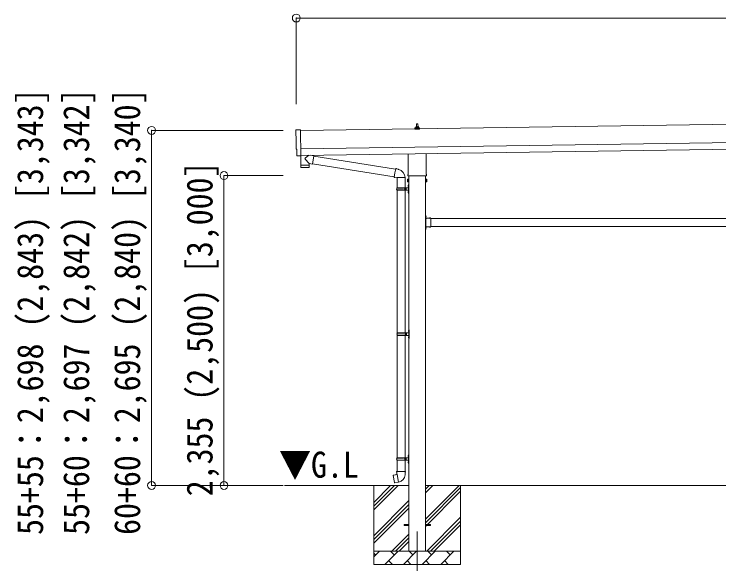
# Model space of a CAD drawing. Units: millimetres at full size, sheet at 1:60; details may follow other scales. Extents: x -16864 to 16864, y -11640 to 11640.
# Drawn here: x -5272 to 81, y -7496 to -3264 of the extents above; entities that cross this region are included whole.
import ezdxf
from ezdxf.enums import TextEntityAlignment as Align

# ---------------------------------------------------------------- set-up
doc = ezdxf.new("R2010")
doc.units = ezdxf.units.MM
doc.header["$LTSCALE"] = 60
doc.header["$PDMODE"] = 32
doc.header["$PDSIZE"] = 60
doc.linetypes.add('CHAIN1', pattern=[8, 5, -1, 1, -1])
doc.linetypes.add('USER3', pattern=[4, 3, -1])
for name, color, linetype, lineweight in [('0-1_Defpoints', 7, 'CHAIN1', 9), ('0-2_TEXT1', 4, 'Continuous', 9), ('0-3_SHAPE', 7, 'Continuous', 9), ('0-7_PARTS2', 7, 'Continuous', 9), ('0-8_TABLE1', 6, 'Continuous', 9), ('0-9_DIM1', 7, 'Continuous', 9)]:
    doc.layers.add(name, color=color, linetype=linetype, lineweight=lineweight)
doc.styles.add('ＭＳ ゴシック', font='')
doc.styles.get('ＭＳ ゴシック').set_extended_font_data('MS Gothic')

msp = doc.modelspace()

# ---------------------------------------------------------------- linework, layer by layer
at = {"layer": '0-1_Defpoints'}
msp.add_line((-2210.47, -7196.68), (-2210.47, -7545.68), dxfattribs=at)
at = {"layer": '0-2_TEXT1'}
for p, q in [((2267.27, -4071.3), (-3097.68, -4147.94)), ((-2216.17, -4122.42), (-2215.44, -4098.89)), ((-2214.44, -4097.92), (-2205.89, -4097.92)), ((-2204.89, -4098.89), (-2204.17, -4122.42)), ((-2228.42, -4137.92), (-2228.42, -4130.2)), ((-2191.92, -4137.92), (-2228.42, -4137.92)), ((-2228.04, -4129.42), (-2192.3, -4129.42)), ((-2227.65, -4129.23), (-2220.93, -4127.6)), ((-2220.55, -4127.42), (-2199.79, -4127.42)), ((-2220.17, -4126.63), (-2220.17, -4122.42)), ((-2219.17, -4122.42), (-2201.17, -4122.42)), ((-2200.17, -4126.63), (-2200.17, -4122.42)), ((-2192.68, -4129.23), (-2199.4, -4127.6)), ((-2191.92, -4137.92), (-2191.92, -4130.2)), ((-3095.68, -4287.93), (2269.27, -4211.29)), ((-3094.96, -4337.92), (2269.99, -4261.28)), ((-2278.77, -4481.9), (-2278.77, -4326.26)), ((-2142.17, -4324.31), (-2142.17, -4481.9)), ((-3114.54, -4341.97), (-3121.46, -4341.71)), ((-2280.47, -4490.68), (-2280.47, -4485.18)), ((-2142.54, -4494.18), (-2278.41, -4494.18)), ((-2272.97, -4494.18), (-2272.97, -7346.68)), ((-2147.97, -7346.68), (-2147.97, -4494.18)), ((-2140.47, -4485.18), (-2140.47, -4490.68)), ((-2284.47, -4520.18), (-2283.72, -4518.86)), ((-2284.47, -4520.18), (-2284.47, -4537.18)), ((-2284.47, -4537.18), (-2283.72, -4538.49)), ((-2277.47, -4523.77), (-2283.72, -4523.77)), ((-2277.47, -4533.58), (-2283.72, -4533.58)), ((-2277.47, -4538.49), (-2283.72, -4538.49)), ((-2274.97, -4537.88), (-2277.47, -4537.88)), ((-2145.97, -4537.88), (-2143.47, -4537.88)), ((-2143.47, -4523.77), (-2137.23, -4523.77)), ((-2143.47, -4533.58), (-2137.23, -4533.58)), ((-2143.47, -4538.49), (-2137.23, -4538.49)), ((-2136.47, -4520.18), (-2137.23, -4518.86)), ((-2136.47, -4537.18), (-2137.23, -4538.49)), ((-2136.47, -4520.18), (-2136.47, -4537.18)), ((-2145.97, -4795.68), (-2147.97, -4795.68)), ((-2147.97, -4795.68), (-2147.97, -4815.68)), ((-2147.97, -4802.68), (-2145.97, -4802.68)), ((-2147.97, -4808.68), (-2145.97, -4808.68)), ((-2145.97, -4795.68), (-2145.97, -4815.68)), ((-2145.47, -4799.78), (-2145.97, -4799.78)), ((-2145.97, -4799.78), (-2145.97, -4811.58)), ((-2105.97, -4815.68), (-2145.97, -4815.68)), ((-2109.07, -4815.68), (-2120.87, -4815.68)), ((-2109.07, -4815.17), (-2109.07, -4815.68)), ((-2105.97, -4815.68), (-2105.97, -4881.68)), ((-2141.97, -4818.68), (-2147.47, -4818.68)), ((-2147.47, -4818.68), (-2147.47, -4878.68)), ((-2145.97, -4819.68), (-2145.97, -4877.68)), ((-2105.97, -4818.68), (685.03, -4818.68)), ((-2147.97, -4881.68), (-2147.97, -4901.68)), ((-2147.97, -4888.68), (-2145.97, -4888.68)), ((-2147.97, -4894.68), (-2145.97, -4894.68)), ((-2145.97, -4901.68), (-2147.97, -4901.68)), ((-2141.97, -4878.68), (-2147.47, -4878.68)), ((-2145.97, -4879.68), (-2141.97, -4879.68)), ((-2145.97, -4881.68), (-2145.97, -4901.68)), ((-2105.97, -4881.68), (-2145.97, -4881.68)), ((-2145.47, -4885.78), (-2145.97, -4885.78)), ((-2145.97, -4885.78), (-2145.97, -4897.58)), ((-2109.07, -4881.68), (-2120.87, -4881.68)), ((-2109.07, -4882.19), (-2109.07, -4881.68)), ((-2105.97, -4878.68), (685.03, -4878.68)), ((-2310.47, -7142.18), (-2272.97, -7142.18)), ((-2310.47, -7151.18), (-2310.47, -7142.18)), ((-2310.47, -7142.18), (-2272.97, -7142.18)), ((-2310.47, -7151.18), (-2310.47, -7142.18)), ((-2310.47, -7151.18), (-2272.97, -7151.18)), ((-2310.47, -7151.18), (-2272.97, -7151.18)), ((-2147.97, -7142.18), (-2110.47, -7142.18)), ((-2147.97, -7142.18), (-2110.47, -7142.18)), ((-2147.97, -7151.18), (-2110.47, -7151.18)), ((-2147.97, -7151.18), (-2110.47, -7151.18)), ((-2110.47, -7151.18), (-2110.47, -7142.18)), ((-2110.47, -7151.18), (-2110.47, -7142.18))]:
    msp.add_line(p, q, dxfattribs=at)
for points in [[(-3129.3, -4144.96), (-3097.75, -4142.86), (-3094.92, -4340.69)], [(-3124.35, -4338.76), (-3125.02, -4291.73), (-3125.62, -4291.74)], [(-3113.8, -4341.69), (-3113.15, -4341.05), (-3094.91, -4341.69)], [(-2277.47, -4538.49), (-2277.47, -4518.86), (-2283.72, -4518.86)], [(-2277.47, -4537.88), (-2277.47, -4519.48), (-2274.97, -4519.48)], [(-2143.47, -4537.88), (-2143.47, -4519.48), (-2145.97, -4519.48)], [(-2143.47, -4538.49), (-2143.47, -4518.86), (-2137.23, -4518.86)], [(-2145.47, -4799.78), (-2145.47, -4811.58), (-2145.97, -4811.58)], [(-2145.97, -4819.68), (-2141.97, -4819.68), (-2141.97, -4817.68), (-2145.97, -4817.68)], [(-2109.07, -4815.17), (-2120.87, -4815.17), (-2120.87, -4815.68)], [(-2145.97, -4877.68), (-2141.97, -4877.68), (-2141.97, -4879.68)], [(-2145.47, -4885.78), (-2145.47, -4897.58), (-2145.97, -4897.58)], [(-2109.07, -4882.19), (-2120.87, -4882.19), (-2120.87, -4881.68)]]:
    msp.add_lwpolyline(points, dxfattribs=at)
for points in [[(-2274.97, -4539.18), (-2274.97, -4518.18), (-2272.97, -4518.18), (-2272.97, -4539.18)], [(-2145.97, -4539.18), (-2145.97, -4518.18), (-2147.97, -4518.18), (-2147.97, -4539.18)]]:
    msp.add_lwpolyline(points, close=True, dxfattribs=at)
at = {"layer": '0-2_TEXT1', "linetype": 'USER3'}
for points in [[(-2143.36, -4803.18), (-2146.14, -4804.53), (-2146.75, -4805.68)], [(-2143.36, -4808.18), (-2146.14, -4806.82), (-2146.75, -4805.68)], [(-2117.47, -4813.07), (-2116.12, -4815.84), (-2114.97, -4816.45)], [(-2112.47, -4813.07), (-2113.83, -4815.84), (-2114.97, -4816.45)], [(-2143.36, -4889.18), (-2146.14, -4890.53), (-2146.75, -4891.68)], [(-2143.36, -4894.18), (-2146.14, -4892.82), (-2146.75, -4891.68)], [(-2117.47, -4884.29), (-2116.12, -4881.51), (-2114.97, -4880.9)], [(-2112.47, -4884.29), (-2113.83, -4881.51), (-2114.97, -4880.9)]]:
    msp.add_lwpolyline(points, dxfattribs=at)
at = {"layer": '0-2_TEXT1'}
for centre, radius, start, end in [((-2216.08, -4123.05), 4.13, 90, 171.17633), ((-2214.44, -4098.92), 1, 90, 178.60509), ((-2206.83, -4122.42), 4.83, 133.60282, 180), ((-2213.5, -4122.42), 4.83, 0, 46.39718), ((-2205.89, -4098.92), 1, 1.39491, 90), ((-2204.25, -4123.05), 4.13, 8.82367, 90), ((-2227.42, -4130.2), 1, 103.62699, 180), ((-2221.17, -4126.63), 1, 283.62699, 0), ((-2219.17, -4123.42), 1, 90, 180), ((-2201.17, -4123.42), 1, 0, 90), ((-2199.17, -4126.63), 1, 180, 256.37301), ((-2192.92, -4130.2), 1, 0, 76.37301), ((-2276.47, -4485.18), 4, 125.09963, 180), ((-2276.47, -4490.68), 4, 180, 194.47751), ((-2276.47, -4490.68), 4, 194.47751, 241.04498), ((-2144.47, -4490.68), 4, 298.95502, 345.52249), ((-2144.47, -4485.18), 4, 0, 54.90037), ((-2144.47, -4490.68), 4, 345.52249, 0), ((-2280.13, -4521.32), 4.34, 145.61575, 214.38425), ((-2268.23, -4528.68), 16.24, 162.41205, 197.58795), ((-2280.13, -4536.04), 4.34, 145.61575, 214.38425), ((-2152.72, -4528.68), 16.24, 342.41205, 17.58795), ((-2140.82, -4521.32), 4.34, 325.61575, 34.38425), ((-2140.82, -4536.04), 4.34, 325.61575, 34.38425), ((-2145.97, -4815.68), 2, 180, 270), ((-2151.21, -4805.68), 8.23, 314.2189, 45.7811), ((-2114.97, -4820.91), 8.23, 44.2189, 135.7811), ((-2145.97, -4881.68), 2, 90, 180), ((-2151.21, -4891.68), 8.23, 314.2189, 45.7811), ((-2114.97, -4876.44), 8.23, 224.2189, 315.7811)]:
    msp.add_arc(centre, radius, start, end, dxfattribs=at)
for centre, major_axis, ratio, start_param, end_param in [((-3129.1, -4147.95), (-3, -0.04), 0.99863, 4.7647489, 6.2979817), ((-7893.46, -4286.45), (4762.89, 68.04), 0.99863, 6.2686928, 6.2979817), ((-3125.68, -4287.34), (-4.41, -0.06), 0.99863, 6.2686928, 7.8539816), ((-3121.34, -4338.71), (-2.15, -2.1), 0.9974, 5.5252311, 7.0411395), ((-3114.5, -4340.97), (-0.717, -0.7), 0.9974, 0.7579542, 1.5707963)]:
    msp.add_ellipse(centre, major_axis=major_axis, ratio=ratio, start_param=start_param, end_param=end_param, dxfattribs=at)
at = {"layer": '0-3_SHAPE'}
for p, q in [((-2272.97, -6846.68), (-3217.13, -6846.68)), ((-2540.47, -6846.68), (-2540.47, -7446.68)), ((-2540.47, -7031.73), (-2355.42, -6846.68)), ((-2540.47, -7003.44), (-2383.71, -6846.68)), ((-2540.47, -6975.16), (-2411.99, -6846.68)), ((-2147.97, -7101.78), (-1892.88, -6846.68)), ((-2147.97, -6903.79), (-2090.87, -6846.68)), ((-2147.97, -6875.5), (-2119.15, -6846.68)), ((727.03, -6846.68), (-2147.97, -6846.68)), ((-1880.47, -6846.68), (-1880.47, -7446.68)), ((-2147.97, -7130.06), (-1880.47, -6862.56)), ((-2147.97, -7158.34), (-1880.47, -6890.84)), ((-2540.47, -7229.72), (-2272.97, -6962.22)), ((-2540.47, -7258), (-2272.97, -6990.5)), ((-2540.47, -7286.29), (-2272.97, -7018.79)), ((-2138.32, -7346.68), (-1880.47, -7088.83)), ((-2110.03, -7346.68), (-1880.47, -7117.12)), ((-2081.75, -7346.68), (-1880.47, -7145.4)), ((-2402.88, -7346.68), (-2272.97, -7216.78)), ((-2374.59, -7346.68), (-2272.97, -7245.06)), ((-2346.31, -7346.68), (-2272.97, -7273.34)), ((-2540.47, -7346.68), (-1880.47, -7346.68)), ((-2540.47, -7389.57), (-2497.58, -7346.68)), ((-2526.13, -7375.23), (-2540.47, -7360.89)), ((-2456.16, -7446.68), (-2356.16, -7346.68)), ((-2384.71, -7375.23), (-2413.27, -7346.68)), ((-2314.74, -7446.68), (-2214.74, -7346.68)), ((-2243.29, -7375.23), (-2271.85, -7346.68)), ((-2173.32, -7446.68), (-2073.32, -7346.68)), ((-2101.87, -7375.23), (-2130.42, -7346.68)), ((-2031.9, -7446.68), (-1931.9, -7346.68)), ((-1960.45, -7375.23), (-1989, -7346.68)), ((-1883.76, -7346.68), (-1880.47, -7343.39)), ((-2427.61, -7418.12), (-2399.05, -7446.68)), ((-2286.19, -7418.12), (-2257.63, -7446.68)), ((-2144.76, -7418.12), (-2116.21, -7446.68)), ((-2003.34, -7418.12), (-1974.79, -7446.68)), ((-1880.47, -7446.68), (-2540.47, -7446.68))]:
    msp.add_line(p, q, dxfattribs=at)
at = {"layer": '0-8_TABLE1'}
for p, q in [((-3128.69, -3294.04), (-3128.69, -3948.37)), ((7710.23, -3294.04), (-3128.69, -3294.04)), ((-4228, -4148.38), (-3228, -4148.38)), ((-4228, -4148.38), (-4228, -6846.68)), ((-3678, -4491.68), (-3228, -4491.68)), ((-3678, -4491.68), (-3678, -6846.68)), ((-4228, -6846.68), (-3228, -6846.68))]:
    msp.add_line(p, q, dxfattribs=at)
for p in [(-3128.69, -3294.04), (-4228, -4148.38), (-3678, -4491.68), (-4228, -6846.68), (-3678, -6846.68)]:
    msp.add_point(p, dxfattribs=at)
at = {"layer": '0-9_DIM1'}
for p, q in [((-3094.92, -4340.69), (-3094.91, -4341.69)), ((-3030.47, -4399.99), (-3061.34, -4366.89)), ((-3033.52, -4337.05), (-3061.17, -4359.56)), ((-2995.9, -4341.05), (-3021.74, -4336.88)), ((-2995.9, -4341.05), (-3006.06, -4403.94)), ((-2996.19, -4342.88), (-2374.04, -4441.94)), ((-3094.28, -4413.92), (-3093.86, -4426.97)), ((-3033.28, -4429.05), (-3090.82, -4429.87)), ((-3089.79, -4412.86), (-3089.76, -4413.86)), ((-3034.8, -4412.07), (-3034.8, -4413.07)), ((-3030.47, -4399.99), (-3006.06, -4403.94)), ((-3030.47, -4399.99), (-3030.3, -4412.01)), ((-3005.77, -4402.11), (-2384.46, -4501.03)), ((-2373.72, -4440.12), (-2379.25, -4471.49)), ((-2373.72, -4440.12), (-2372.57, -4438.14)), ((-2372.57, -4438.14), (-2369.01, -4438.77)), ((-2369.01, -4438.77), (-2368.6, -4441.11)), ((-2384.78, -4502.85), (-2379.25, -4471.49)), ((-2354.08, -4443.94), (-2352.4, -4445.57)), ((-2352.4, -4445.57), (-2350.28, -4446.02)), ((-2384.78, -4502.85), (-2384.38, -4505.1)), ((-2384.78, -4502.85), (-2379.63, -4503.67)), ((-2384.38, -4505.1), (-2380.82, -4505.73)), ((-2380.82, -4505.73), (-2379.63, -4503.67)), ((-2379.63, -4503.67), (-2365.02, -4505.98)), ((-2365.02, -4505.98), (-2362.82, -4505)), ((-2302.52, -4505.39), (-2363.7, -4505.39)), ((-2362.97, -4505.39), (-2362.97, -4584.69)), ((-2302.97, -4505.39), (-2302.97, -4584.69)), ((-2365.97, -4586.69), (-2315.64, -4586.69)), ((-2365.97, -4600.69), (-2315.64, -4600.69)), ((-2364.97, -4584.69), (-2278.97, -4584.69)), ((-2364.97, -4584.69), (-2364.97, -4586.69)), ((-2364.97, -4602.69), (-2364.97, -4600.69)), ((-2364.97, -4602.69), (-2278.97, -4602.69)), ((-2362.97, -4602.69), (-2362.97, -5687.68)), ((-2305.97, -4584.69), (-2305.97, -4589.19)), ((-2305.97, -4589.19), (-2303.97, -4589.19)), ((-2305.97, -4602.69), (-2305.97, -4598.19)), ((-2305.97, -4598.19), (-2303.97, -4598.19)), ((-2303.97, -4589.19), (-2303.97, -4593.69)), ((-2303.97, -4598.19), (-2303.97, -4593.69)), ((-2302.97, -4602.69), (-2302.97, -5687.68)), ((-2297.97, -4584.69), (-2297.97, -4593.69)), ((-2297.97, -4589.19), (-2294.97, -4589.19)), ((-2297.97, -4602.69), (-2297.97, -4593.69)), ((-2297.97, -4598.19), (-2294.97, -4598.19)), ((-2294.97, -4589.19), (-2294.97, -4593.69)), ((-2294.97, -4598.19), (-2294.97, -4593.69)), ((-2279.28, -4567.54), (-2277.23, -4568.54)), ((-2278.01, -4565.54), (-2277.37, -4565.54)), ((-2278.01, -4565.54), (-2278.01, -4573.84)), ((-2278.01, -4573.84), (-2277.37, -4573.84)), ((-2277.37, -4565.54), (-2277.37, -4573.84)), ((-2277.37, -4565.54), (-2276.97, -4565.94)), ((-2277.37, -4573.84), (-2276.97, -4573.44)), ((-2277.23, -4568.54), (-2276.62, -4569.69)), ((-2276.97, -4561.69), (-2273.97, -4560.19)), ((-2276.97, -4561.69), (-2276.97, -4593.69)), ((-2276.97, -4565.94), (-2276.97, -4573.44)), ((-2276.97, -4625.69), (-2276.97, -4593.69)), ((-2273.97, -4560.19), (-2273.97, -4593.69)), ((-2273.97, -4560.19), (-2272.97, -4560.19)), ((-2273.97, -4627.19), (-2273.97, -4593.69)), ((-2272.97, -4560.19), (-2272.97, -4593.69)), ((-2272.97, -4627.19), (-2272.97, -4593.69)), ((-2279.28, -4615.54), (-2277.23, -4616.54)), ((-2278.01, -4613.54), (-2277.37, -4613.54)), ((-2278.01, -4613.54), (-2278.01, -4621.84)), ((-2278.01, -4621.84), (-2277.37, -4621.84)), ((-2277.37, -4613.54), (-2277.37, -4621.84)), ((-2277.37, -4613.54), (-2276.97, -4613.94)), ((-2277.37, -4621.84), (-2276.97, -4621.44)), ((-2277.23, -4616.54), (-2276.62, -4617.69)), ((-2276.97, -4613.94), (-2276.97, -4621.44)), ((-2276.97, -4625.69), (-2273.97, -4627.19)), ((-2273.97, -4627.19), (-2272.97, -4627.19)), ((-2276.78, -5670.53), (-2274.73, -5671.53)), ((-2275.51, -5668.53), (-2274.87, -5668.53)), ((-2275.51, -5668.53), (-2275.51, -5676.83)), ((-2274.87, -5668.53), (-2274.87, -5676.83)), ((-2274.87, -5668.53), (-2274.47, -5668.93)), ((-2274.73, -5671.53), (-2274.12, -5672.68)), ((-2274.47, -5664.68), (-2271.47, -5663.18)), ((-2274.47, -5664.68), (-2274.47, -5696.68)), ((-2274.47, -5668.93), (-2274.47, -5676.43)), ((-2271.47, -5663.18), (-2271.47, -5696.68)), ((-2271.47, -5663.18), (-2270.47, -5663.18)), ((-2270.47, -5663.18), (-2270.47, -5696.68)), ((-2363.47, -5689.68), (-2313.14, -5689.68)), ((-2363.47, -5703.68), (-2313.14, -5703.68)), ((-2362.97, -5705.67), (-2362.97, -6637.68)), ((-2362.47, -5687.68), (-2276.47, -5687.68)), ((-2362.47, -5687.68), (-2362.47, -5689.68)), ((-2362.47, -5705.68), (-2362.47, -5703.68)), ((-2362.47, -5705.68), (-2276.47, -5705.68)), ((-2303.47, -5687.68), (-2303.47, -5692.18)), ((-2303.47, -5692.18), (-2301.47, -5692.18)), ((-2303.47, -5705.68), (-2303.47, -5701.18)), ((-2303.47, -5701.18), (-2301.47, -5701.18)), ((-2302.97, -5705.67), (-2302.97, -6637.68)), ((-2301.47, -5692.18), (-2301.47, -5696.68)), ((-2301.47, -5701.18), (-2301.47, -5696.68)), ((-2295.47, -5687.68), (-2295.47, -5696.68)), ((-2295.47, -5692.18), (-2292.47, -5692.18)), ((-2295.47, -5705.68), (-2295.47, -5696.68)), ((-2295.47, -5701.18), (-2292.47, -5701.18)), ((-2292.47, -5692.18), (-2292.47, -5696.68)), ((-2292.47, -5701.18), (-2292.47, -5696.68)), ((-2276.78, -5718.53), (-2274.73, -5719.53)), ((-2275.51, -5676.83), (-2274.87, -5676.83)), ((-2275.51, -5716.53), (-2274.87, -5716.53)), ((-2275.51, -5716.53), (-2275.51, -5724.83)), ((-2275.51, -5724.83), (-2274.87, -5724.83)), ((-2274.87, -5676.83), (-2274.47, -5676.43)), ((-2274.87, -5716.53), (-2274.87, -5724.83)), ((-2274.87, -5716.53), (-2274.47, -5716.93)), ((-2274.87, -5724.83), (-2274.47, -5724.43)), ((-2274.73, -5719.53), (-2274.12, -5720.68)), ((-2274.47, -5728.68), (-2274.47, -5696.68)), ((-2274.47, -5716.93), (-2274.47, -5724.43)), ((-2271.47, -5730.18), (-2271.47, -5696.68)), ((-2270.47, -5730.18), (-2270.47, -5696.68)), ((-2274.47, -5728.68), (-2271.47, -5730.18)), ((-2271.47, -5730.18), (-2270.47, -5730.18)), ((-2364.97, -6637.68), (-2278.97, -6637.68)), ((-2364.97, -6637.68), (-2364.97, -6639.68)), ((-2305.97, -6637.68), (-2305.97, -6642.18)), ((-2297.97, -6637.68), (-2297.97, -6646.68)), ((-2279.28, -6620.53), (-2277.23, -6621.53)), ((-2278.01, -6618.53), (-2277.37, -6618.53)), ((-2278.01, -6618.53), (-2278.01, -6626.83)), ((-2278.01, -6626.83), (-2277.37, -6626.83)), ((-2277.37, -6618.53), (-2277.37, -6626.83)), ((-2277.37, -6618.53), (-2276.97, -6618.93)), ((-2277.37, -6626.83), (-2276.97, -6626.43)), ((-2277.23, -6621.53), (-2276.62, -6622.68)), ((-2276.97, -6614.68), (-2273.97, -6613.18)), ((-2276.97, -6614.68), (-2276.97, -6646.68)), ((-2276.97, -6618.93), (-2276.97, -6626.43)), ((-2273.97, -6613.18), (-2273.97, -6646.68)), ((-2273.97, -6613.18), (-2272.97, -6613.18)), ((-2272.97, -6613.18), (-2272.97, -6646.68)), ((-2365.97, -6639.68), (-2315.64, -6639.68)), ((-2365.97, -6653.68), (-2315.64, -6653.68)), ((-2364.97, -6655.68), (-2364.97, -6653.68)), ((-2364.97, -6655.68), (-2278.97, -6655.68)), ((-2362.97, -6655.68), (-2362.97, -6740.6)), ((-2305.97, -6642.18), (-2303.97, -6642.18)), ((-2305.97, -6655.68), (-2305.97, -6651.18)), ((-2305.97, -6651.18), (-2303.97, -6651.18)), ((-2303.97, -6642.18), (-2303.97, -6646.68)), ((-2303.97, -6651.18), (-2303.97, -6646.68)), ((-2302.97, -6655.68), (-2302.97, -6740.6)), ((-2297.97, -6642.18), (-2294.97, -6642.18)), ((-2297.97, -6655.68), (-2297.97, -6646.68)), ((-2297.97, -6651.18), (-2294.97, -6651.18)), ((-2294.97, -6642.18), (-2294.97, -6646.68)), ((-2294.97, -6651.18), (-2294.97, -6646.68)), ((-2279.28, -6668.53), (-2277.23, -6669.53)), ((-2278.01, -6666.53), (-2277.37, -6666.53)), ((-2278.01, -6666.53), (-2278.01, -6674.83)), ((-2278.01, -6674.83), (-2277.37, -6674.83)), ((-2277.37, -6666.53), (-2277.37, -6674.83)), ((-2277.37, -6666.53), (-2276.97, -6666.93)), ((-2277.37, -6674.83), (-2276.97, -6674.43)), ((-2277.23, -6669.53), (-2276.62, -6670.68)), ((-2276.97, -6678.68), (-2276.97, -6646.68)), ((-2276.97, -6666.93), (-2276.97, -6674.43)), ((-2276.97, -6678.68), (-2273.97, -6680.18)), ((-2273.97, -6680.18), (-2273.97, -6646.68)), ((-2273.97, -6680.18), (-2272.97, -6680.18)), ((-2272.97, -6680.18), (-2272.97, -6646.68)), ((-2364.82, -6740.6), (-2366.97, -6741.39)), ((-2366.97, -6741.39), (-2366.97, -6745)), ((-2366.97, -6745), (-2364.73, -6745.82)), ((-2364.82, -6740.6), (-2332.97, -6740.6)), ((-2364.82, -6740.6), (-2364.73, -6745.82)), ((-2301.12, -6740.6), (-2332.97, -6740.6)), ((-2298.97, -6745), (-2301.22, -6745.82)), ((-2301.12, -6740.6), (-2298.97, -6741.39)), ((-2298.97, -6741.39), (-2298.97, -6745)), ((-2391.43, -6769.06), (-2392.24, -6770.23)), ((-2392.24, -6770.23), (-2382.62, -6824.78)), ((-2363.57, -6763.81), (-2391.43, -6769.06)), ((-2378.69, -6766.45), (-2378.9, -6766.7)), ((-2364.73, -6745.82), (-2364.48, -6760.6)), ((-2364.48, -6760.6), (-2363.12, -6762.6)), ((-2353.21, -6821.1), (-2363.34, -6763.63)), ((-2363.32, -6762.81), (-2363.32, -6763.51)), ((-2363.12, -6762.6), (-2363.16, -6762.61)), ((-2302.79, -6762.55), (-2302.86, -6764.71)), ((-2301.47, -6760.6), (-2302.79, -6762.55)), ((-2368.6, -6823.7), (-2368.88, -6823.54)), ((-2352.91, -6821.86), (-2353.15, -6821.2))]:
    msp.add_line(p, q, dxfattribs=at)
for points in [[(-3095.31, -4341.68), (-3094.29, -4412.92), (-3030.3, -4412.01)], [(-3030.33, -4426.06), (-3030.28, -4413.01), (-3094.28, -4413.92)], [(-2373.72, -4440.12), (-2368.6, -4441.11), (-2354.08, -4443.94)], [(-2279.28, -4571.83), (-2277.23, -4570.84), (-2276.62, -4569.69)], [(-2279.28, -4619.83), (-2277.23, -4618.84), (-2276.62, -4617.69)], [(-2276.78, -5674.82), (-2274.73, -5673.83), (-2274.12, -5672.68)], [(-2276.78, -5722.82), (-2274.73, -5721.83), (-2274.12, -5720.68)], [(-2279.28, -6624.82), (-2277.23, -6623.83), (-2276.62, -6622.68)], [(-2279.28, -6672.82), (-2277.23, -6671.83), (-2276.62, -6670.68)], [(-2301.12, -6740.6), (-2301.22, -6745.82), (-2301.47, -6760.6)], [(-2376.45, -6766.23), (-2376.73, -6766.08), (-2378.69, -6766.45)], [(-2353.48, -6821.01), (-2381.46, -6825.61), (-2382.62, -6824.78)], [(-2366.41, -6823.13), (-2366.63, -6823.37), (-2368.6, -6823.7)]]:
    msp.add_lwpolyline(points, dxfattribs=at)
for centre, radius, start, end in [((-3057.86, -4363.3), 5, 131.47396, 225.79244), ((-3090.87, -4426.87), 3, 181.81845, 270.86677), ((-3033.33, -4426.05), 3, 270.81845, 359.81845), ((-2362.82, -4505), 60.3, 359.62495, 78), ((-2317.22, -4593.69), 49.25, 171.82876, 180.00002), ((-2317.22, -4593.69), 49.25, 180.00002, 188.17127), ((-2315.64, -4584.69), 2, 270, 359.99998), ((-2315.64, -4602.69), 2, 0.00005, 90.00004), ((-2273.68, -4569.69), 6, 136.21765, 223.78235), ((-2278.97, -4582.69), 2, 270, 359.99998), ((-2278.97, -4604.69), 2, 0.00005, 90.00004), ((-2273.68, -4617.69), 6, 136.21765, 223.78235), ((-2271.18, -5672.68), 6, 136.21765, 223.78235), ((-2314.72, -5696.68), 49.25, 171.82876, 180.00002), ((-2314.72, -5696.68), 49.25, 180.00002, 188.17127), ((-2313.14, -5687.68), 2, 270, 359.99998), ((-2313.14, -5705.68), 2, 0.00005, 90.00004), ((-2271.18, -5720.68), 6, 136.21765, 223.78235), ((-2276.47, -5685.68), 2, 270, 359.99998), ((-2276.47, -5707.68), 2, 0.00005, 90.00004), ((-2315.64, -6637.68), 2, 270, 359.99998), ((-2273.68, -6622.68), 6, 136.21765, 223.78235), ((-2278.97, -6635.68), 2, 270, 359.99998), ((-2317.22, -6646.68), 49.25, 171.82876, 180.00002), ((-2317.22, -6646.68), 49.25, 180.00002, 188.17127), ((-2315.64, -6655.68), 2, 0.00005, 90.00004), ((-2273.68, -6670.68), 6, 136.21765, 223.78235), ((-2278.97, -6657.68), 2, 0.00005, 90.00004), ((-2363.62, -6763.51), 0.3, 280.66842, 0), ((-2363.12, -6762.81), 0.2, 100, 180), ((-2363.12, -6762.6), 60.3, 279.96938, 358), ((-2353.43, -6821.3), 0.3, 20, 99.33158), ((-2352.72, -6821.8), 0.2, 200, 279.96938)]:
    msp.add_arc(centre, radius, start, end, dxfattribs=at)

# ---------------------------------------------------------------- texts
at = {"layer": '0-7_PARTS2', "style": 'ＭＳ ゴシック', "width": 0.9}
msp.add_text('▼G.L', height=197.9, dxfattribs=at).set_placement((-3259.86, -6846.96), align=Align.BOTTOM_LEFT)
at = {"layer": '0-8_TABLE1', "color": 7, "style": 'ＭＳ ゴシック', "width": 0.9}
for s, p in [('55+55：2,698 (2,843) [3,343]', (-4992.56, -7222.53)), ('55+60：2,697 (2,842) [3,342]', (-4642.56, -7222.53)), ('60+60：2,695 (2,840) [3,340]', (-4255.5, -7222.53)), ('2,355 (2,500) [3,000]', (-3705.5, -6929.18))]:
    msp.add_text(s, height=197.9, rotation=90, dxfattribs=at).set_placement(p, align=Align.BOTTOM_LEFT)

doc.saveas('drawing.dxf')
